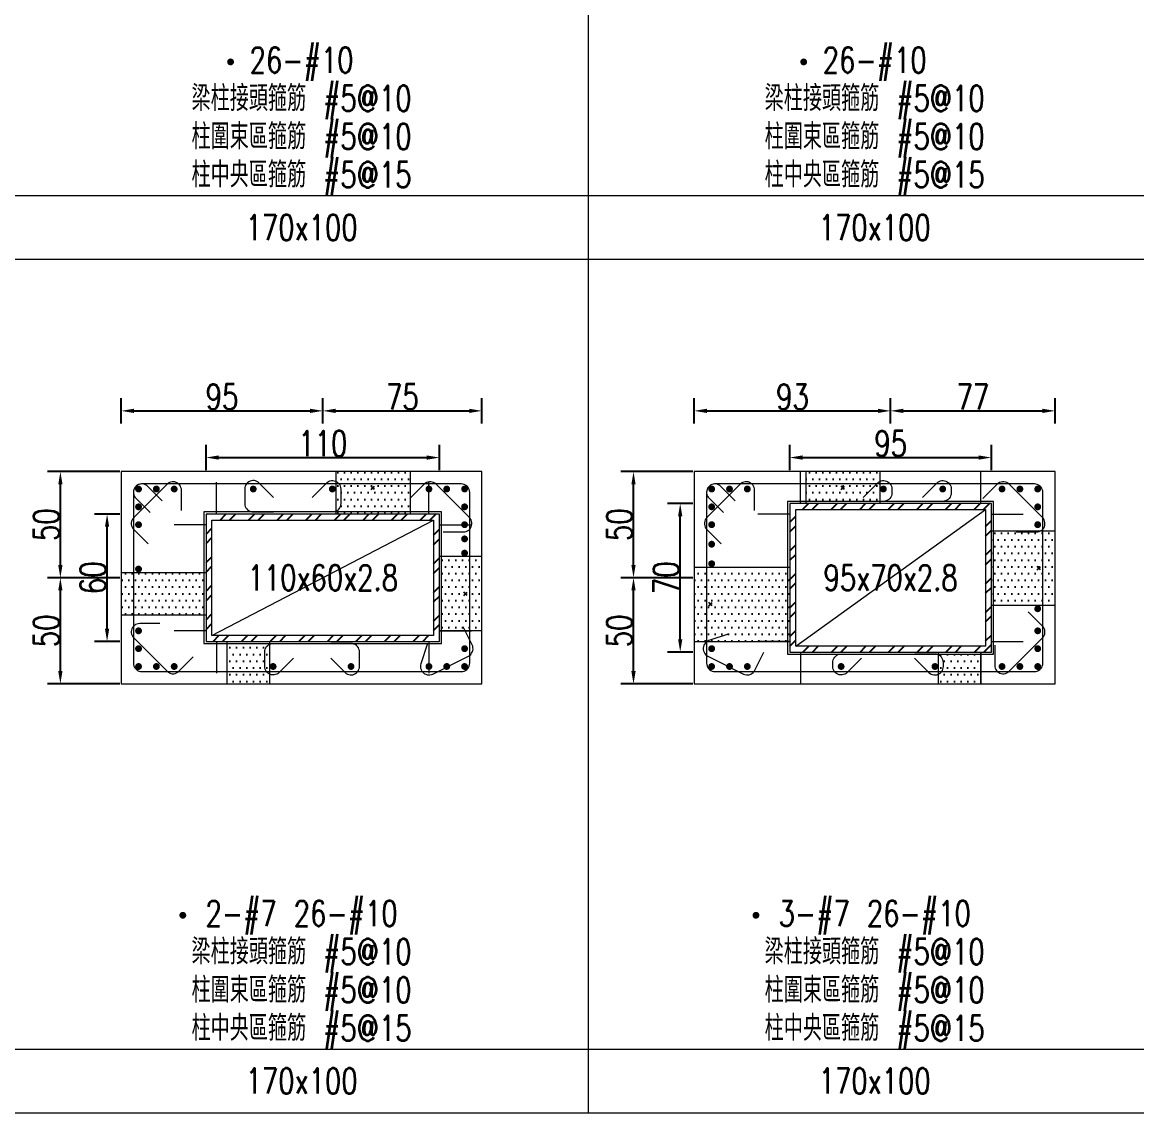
# Model space of a CAD drawing. Header units: millimetres. Extents: x 0 to 3905, y 0 to 8880.
# Drawn here: x 913 to 1438, y 0 to 514 of the extents above; entities that cross this region are included whole.
import ezdxf
from ezdxf.enums import TextEntityAlignment as Align

# ---------------------------------------------------------------- set-up
doc = ezdxf.new("R2010")
doc.units = ezdxf.units.MM
doc.layers.get('DEFPOINTS').update_dxf_attribs({"color": 3})
for name, color, linetype in [('Hatch線', 6, 'Continuous'), ('TC-鋼粱', 132, 'Continuous'), ('主筋斷面', 2, 'Continuous'), ('文字-主筋根數', 7, 'Continuous'), ('文字-剪力筋 中央區', 7, 'Continuous'), ('文字-剪力筋-BC', 7, 'Continuous'), ('文字-剪力筋-圍束區', 7, 'Continuous'), ('文字-斷面尺寸', 7, 'Continuous'), ('文字-輔助字', 7, 'Continuous'), ('柱斷面線', 4, 'Continuous'), ('標註字', 4, 'Continuous'), ('箍筋線', 1, 'Continuous'), ('網格線', 7, 'Continuous'), ('鋼柱', 11, 'Continuous')]:
    doc.layers.add(name, color=color, linetype=linetype)
doc.styles.add('note', font='txt.shx', dxfattribs={"width": 0.75, "height": 12})
doc.styles.add('txt', font='txt.shx', dxfattribs={"height": 0.2, "bigfont": 'chineset.shx'})
doc.dimstyles.new('RCAD_DIM', dxfattribs={"dimtxt": 12, "dimasz": 6, "dimexe": 6, "dimexo": 0.625, "dimtad": 1, "dimdec": 0, "dimdsep": 46, "dimtxsty": 'note', "dimcen": 2.5, "dimclrd": 256, "dimclre": 256, "dimclrt": 256, "dimadec": 0, "dimazin": 0, "dimtfac": 1, "dimtmove": 0, "dimatfit": 3, "dimfxl": 0, "dimtolj": 1, "dimarcsym": 0})

# ---------------------------------------------------------------- blocks, each defined once
blk = doc.blocks.new('*D546')
at = {"layer": 'DEFPOINTS', "color": 0}
for p in [(1110, 308.62), (1000, 302), (1110, 302)]:
    blk.add_point(p, dxfattribs=at)
at = {"layer": '標註字', "lineweight": -2}
for p, q in [((1000, 302.62), (1000, 314.62)), ((1110, 302.62), (1110, 314.62)), ((1006, 308.62), (1104, 308.62))]:
    blk.add_line(p, q, dxfattribs=at)
at = {"layer": '標註字'}
for points in [[(1006, 309.62), (1006, 307.62), (1000, 308.62)], [(1104, 307.62), (1104, 309.62), (1110, 308.62)]]:
    blk.add_solid(points, dxfattribs=at)
at = {"layer": '標註字', "insert": (1055, 315.25), "char_height": 12, "attachment_point": 5, "style": 'note'}
blk.add_mtext('\\A1;110', dxfattribs=at)
blk = doc.blocks.new('*D547')
at = {"layer": 'DEFPOINTS', "color": 0}
for p in [(953.38, 282), (960, 282), (960, 222)]:
    blk.add_point(p, dxfattribs=at)
at = {"layer": '標註字', "lineweight": -2}
for p, q in [((959.38, 282), (947.38, 282)), ((953.38, 228), (953.38, 276)), ((959.38, 222), (947.38, 222))]:
    blk.add_line(p, q, dxfattribs=at)
at = {"layer": '標註字'}
for points in [[(954.38, 276), (952.38, 276), (953.38, 282)], [(952.38, 228), (954.38, 228), (953.38, 222)]]:
    blk.add_solid(points, dxfattribs=at)
at = {"layer": '標註字', "insert": (946.75, 252), "char_height": 12, "attachment_point": 5, "rotation": 90, "style": 'note'}
blk.add_mtext('\\A1;60', dxfattribs=at)
blk = doc.blocks.new('*D548')
at = {"layer": 'DEFPOINTS', "color": 0}
for p in [(1055, 330.62), (960, 324), (1055, 324)]:
    blk.add_point(p, dxfattribs=at)
at = {"layer": '標註字', "lineweight": -2}
for p, q in [((960, 324.62), (960, 336.62)), ((1055, 324.62), (1055, 336.62)), ((966, 330.62), (1049, 330.62))]:
    blk.add_line(p, q, dxfattribs=at)
at = {"layer": '標註字'}
for points in [[(966, 331.62), (966, 329.62), (960, 330.62)], [(1049, 329.62), (1049, 331.62), (1055, 330.62)]]:
    blk.add_solid(points, dxfattribs=at)
at = {"layer": '標註字', "insert": (1007.5, 337.25), "char_height": 12, "attachment_point": 5, "style": 'note'}
blk.add_mtext('\\A1;95', dxfattribs=at)
blk = doc.blocks.new('*D549')
at = {"layer": 'DEFPOINTS', "color": 0}
for p in [(1130, 330.62), (1055, 324), (1130, 324)]:
    blk.add_point(p, dxfattribs=at)
at = {"layer": '標註字', "lineweight": -2}
for p, q in [((1055, 324.62), (1055, 336.62)), ((1130, 324.62), (1130, 336.62)), ((1061, 330.62), (1124, 330.62))]:
    blk.add_line(p, q, dxfattribs=at)
at = {"layer": '標註字'}
for points in [[(1061, 331.62), (1061, 329.62), (1055, 330.62)], [(1124, 329.62), (1124, 331.62), (1130, 330.62)]]:
    blk.add_solid(points, dxfattribs=at)
at = {"layer": '標註字', "insert": (1092.5, 337.25), "char_height": 12, "attachment_point": 5, "style": 'note'}
blk.add_mtext('\\A1;75', dxfattribs=at)
blk = doc.blocks.new('*D550')
at = {"layer": 'DEFPOINTS', "color": 0}
for p in [(931.38, 252), (960, 252), (960, 202)]:
    blk.add_point(p, dxfattribs=at)
at = {"layer": '標註字', "lineweight": -2}
for p, q in [((959.38, 252), (925.38, 252)), ((931.38, 208), (931.38, 246)), ((959.38, 202), (925.38, 202))]:
    blk.add_line(p, q, dxfattribs=at)
at = {"layer": '標註字'}
for points in [[(932.38, 246), (930.38, 246), (931.38, 252)], [(930.38, 208), (932.38, 208), (931.38, 202)]]:
    blk.add_solid(points, dxfattribs=at)
at = {"layer": '標註字', "insert": (924.75, 227), "char_height": 12, "attachment_point": 5, "rotation": 90, "style": 'note'}
blk.add_mtext('\\A1;50', dxfattribs=at)
blk = doc.blocks.new('*D551')
at = {"layer": 'DEFPOINTS', "color": 0}
for p in [(931.38, 302), (960, 302), (960, 252)]:
    blk.add_point(p, dxfattribs=at)
at = {"layer": '標註字', "lineweight": -2}
for p, q in [((959.38, 302), (925.38, 302)), ((931.38, 258), (931.38, 296)), ((959.38, 252), (925.38, 252))]:
    blk.add_line(p, q, dxfattribs=at)
at = {"layer": '標註字'}
for points in [[(932.38, 296), (930.38, 296), (931.38, 302)], [(930.38, 258), (932.38, 258), (931.38, 252)]]:
    blk.add_solid(points, dxfattribs=at)
at = {"layer": '標註字', "insert": (924.75, 277), "char_height": 12, "attachment_point": 5, "rotation": 90, "style": 'note'}
blk.add_mtext('\\A1;50', dxfattribs=at)
blk = doc.blocks.new('Circle_Filled')
at = {"const_width": 0.5}
blk.add_lwpolyline([(-0.25, 0, 1), (0.25, 0, 1)], format="xyb", close=True, dxfattribs=at)
blk = doc.blocks.new('Cross')
for p, q in [((-0.5, 0), (0.5, 0)), ((0, -0.5), (0, 0.5))]:
    blk.add_line(p, q)
blk = doc.blocks.new('*D678')
at = {"layer": 'DEFPOINTS', "color": 0}
for p in [(1370, 308.62), (1275, 302), (1370, 302)]:
    blk.add_point(p, dxfattribs=at)
at = {"layer": '標註字', "lineweight": -2}
for p, q in [((1275, 302.62), (1275, 314.62)), ((1370, 302.62), (1370, 314.62)), ((1281, 308.62), (1364, 308.62))]:
    blk.add_line(p, q, dxfattribs=at)
at = {"layer": '標註字'}
for points in [[(1281, 309.62), (1281, 307.62), (1275, 308.62)], [(1364, 307.62), (1364, 309.62), (1370, 308.62)]]:
    blk.add_solid(points, dxfattribs=at)
at = {"layer": '標註字', "insert": (1322.5, 315.25), "char_height": 12, "attachment_point": 5, "style": 'note'}
blk.add_mtext('\\A1;95', dxfattribs=at)
blk = doc.blocks.new('*D679')
at = {"layer": 'DEFPOINTS', "color": 0}
for p in [(1223.38, 287), (1230, 287), (1230, 217)]:
    blk.add_point(p, dxfattribs=at)
at = {"layer": '標註字', "lineweight": -2}
for p, q in [((1229.38, 287), (1217.38, 287)), ((1223.38, 223), (1223.38, 281)), ((1229.38, 217), (1217.38, 217))]:
    blk.add_line(p, q, dxfattribs=at)
at = {"layer": '標註字'}
for points in [[(1224.38, 281), (1222.38, 281), (1223.38, 287)], [(1222.38, 223), (1224.38, 223), (1223.38, 217)]]:
    blk.add_solid(points, dxfattribs=at)
at = {"layer": '標註字', "insert": (1216.75, 252), "char_height": 12, "attachment_point": 5, "rotation": 90, "style": 'note'}
blk.add_mtext('\\A1;70', dxfattribs=at)
blk = doc.blocks.new('*D680')
at = {"layer": 'DEFPOINTS', "color": 0}
for p in [(1322.5, 330.62), (1230, 324), (1322.5, 324)]:
    blk.add_point(p, dxfattribs=at)
at = {"layer": '標註字', "lineweight": -2}
for p, q in [((1230, 324.62), (1230, 336.62)), ((1322.5, 324.62), (1322.5, 336.62)), ((1236, 330.62), (1316.5, 330.62))]:
    blk.add_line(p, q, dxfattribs=at)
at = {"layer": '標註字'}
for points in [[(1236, 331.62), (1236, 329.62), (1230, 330.62)], [(1316.5, 329.62), (1316.5, 331.62), (1322.5, 330.62)]]:
    blk.add_solid(points, dxfattribs=at)
at = {"layer": '標註字', "insert": (1276.25, 337.25), "char_height": 12, "attachment_point": 5, "style": 'note'}
blk.add_mtext('\\A1;93', dxfattribs=at)
blk = doc.blocks.new('*D681')
at = {"layer": 'DEFPOINTS', "color": 0}
for p in [(1400, 330.62), (1322.5, 324), (1400, 324)]:
    blk.add_point(p, dxfattribs=at)
at = {"layer": '標註字', "lineweight": -2}
for p, q in [((1322.5, 324.62), (1322.5, 336.62)), ((1400, 324.62), (1400, 336.62)), ((1328.5, 330.62), (1394, 330.62))]:
    blk.add_line(p, q, dxfattribs=at)
at = {"layer": '標註字'}
for points in [[(1328.5, 331.62), (1328.5, 329.62), (1322.5, 330.62)], [(1394, 329.62), (1394, 331.62), (1400, 330.62)]]:
    blk.add_solid(points, dxfattribs=at)
at = {"layer": '標註字', "insert": (1361.25, 337.25), "char_height": 12, "attachment_point": 5, "style": 'note'}
blk.add_mtext('\\A1;77', dxfattribs=at)
blk = doc.blocks.new('*D682')
at = {"layer": 'DEFPOINTS', "color": 0}
for p in [(1201.38, 252), (1230, 252), (1230, 202)]:
    blk.add_point(p, dxfattribs=at)
at = {"layer": '標註字', "lineweight": -2}
for p, q in [((1229.38, 252), (1195.38, 252)), ((1201.38, 208), (1201.38, 246)), ((1229.38, 202), (1195.38, 202))]:
    blk.add_line(p, q, dxfattribs=at)
at = {"layer": '標註字'}
for points in [[(1202.38, 246), (1200.38, 246), (1201.38, 252)], [(1200.38, 208), (1202.38, 208), (1201.38, 202)]]:
    blk.add_solid(points, dxfattribs=at)
at = {"layer": '標註字', "insert": (1194.75, 227), "char_height": 12, "attachment_point": 5, "rotation": 90, "style": 'note'}
blk.add_mtext('\\A1;50', dxfattribs=at)
blk = doc.blocks.new('*D683')
at = {"layer": 'DEFPOINTS', "color": 0}
for p in [(1201.38, 302), (1230, 302), (1230, 252)]:
    blk.add_point(p, dxfattribs=at)
at = {"layer": '標註字', "lineweight": -2}
for p, q in [((1229.38, 302), (1195.38, 302)), ((1201.38, 258), (1201.38, 296)), ((1229.38, 252), (1195.38, 252))]:
    blk.add_line(p, q, dxfattribs=at)
at = {"layer": '標註字'}
for points in [[(1202.38, 296), (1200.38, 296), (1201.38, 302)], [(1200.38, 258), (1202.38, 258), (1201.38, 252)]]:
    blk.add_solid(points, dxfattribs=at)
at = {"layer": '標註字', "insert": (1194.75, 277), "char_height": 12, "attachment_point": 5, "rotation": 90, "style": 'note'}
blk.add_mtext('\\A1;50', dxfattribs=at)

msp = doc.modelspace()

# ---------------------------------------------------------------- hatches: boundary and pattern name
at = {"layer": 'Hatch線'}
h = msp.add_hatch(dxfattribs=at)
h.set_pattern_fill('ANSI32', color=256, style=0)
h.paths.add_polyline_path([(1275, 217), (1370, 217), (1370, 287), (1275, 287)], flags=17)
h.paths.add_polyline_path([(1277.8, 219.8), (1277.8, 284.2), (1367.2, 284.2), (1367.2, 219.8)])
h = msp.add_hatch(dxfattribs=at)
h.set_pattern_fill('ANSI32', color=256, style=0)
h.paths.add_polyline_path([(1000, 222), (1110, 222), (1110, 282), (1000, 282)], flags=17)
h.paths.add_polyline_path([(1002.8, 224.8), (1002.8, 279.2), (1107.2, 279.2), (1107.2, 224.8)])
at = {"layer": 'TC-鋼粱'}
h = msp.add_hatch(dxfattribs=at)
h.set_pattern_fill('DOTS', color=256, scale=2, style=0)
h.paths.add_polyline_path([(1096.11, 302), (1061.11, 302), (1061.11, 282), (1096.11, 282)], flags=17)
h = msp.add_hatch(dxfattribs=at)
h.set_pattern_fill('DOTS', color=256, scale=2, style=0)
h.paths.add_polyline_path([(1317.5, 302), (1282.5, 302), (1282.5, 287), (1317.5, 287)], flags=17)
h = msp.add_hatch(dxfattribs=at)
h.set_pattern_fill('DOTS', color=256, scale=2, style=0)
h.paths.add_polyline_path([(1400, 239), (1400, 274), (1370, 274), (1370, 239)], flags=17)
h = msp.add_hatch(dxfattribs=at)
h.set_pattern_fill('DOTS', color=256, scale=2, style=0)
h.paths.add_polyline_path([(1130, 227), (1130, 262), (1110, 262), (1110, 227)], flags=17)
h = msp.add_hatch(dxfattribs=at)
h.set_pattern_fill('DOTS', color=256, scale=2, style=0)
h.paths.add_polyline_path([(960, 254.5), (960, 234.5), (1000, 234.5), (1000, 254.5)], flags=17)
h = msp.add_hatch(dxfattribs=at)
h.set_pattern_fill('DOTS', color=256, scale=2, style=0)
h.paths.add_polyline_path([(1230, 257), (1230, 222), (1275, 222), (1275, 257)], flags=17)
h = msp.add_hatch(dxfattribs=at)
h.set_pattern_fill('DOTS', color=256, scale=2, style=0)
h.paths.add_polyline_path([(1010, 202), (1030, 202), (1030, 222), (1010, 222)], flags=17)
h = msp.add_hatch(dxfattribs=at)
h.set_pattern_fill('DOTS', color=256, scale=2, style=0)
h.paths.add_polyline_path([(1345, 202), (1365, 202), (1365, 217), (1345, 217)], flags=17)

# ---------------------------------------------------------------- linework, layer by layer
at = {"layer": 'DEFPOINTS', "lineweight": 5}
for points in [[(1280, 287), (1280, 302)], [(1365, 287), (1365, 302)], [(1005, 282), (1005, 297)], [(1105, 282), (1105, 297)], [(1275, 216), (1371, 216), (1371, 288), (1274, 288), (1274, 216), (1275, 216)], [(1277.8, 219.8), (1367.2, 284.2)], [(1000, 221), (1111, 221), (1111, 283), (999, 283), (999, 221), (1000, 221)], [(1002.8, 224.8), (1107.2, 279.2)], [(1275, 282), (1260, 282)], [(1370, 282), (1385, 282)], [(1000, 277), (985, 277)], [(1110, 277), (1125, 277)], [(1000, 227), (985, 227)], [(1110, 227), (1125, 227)], [(1005, 222), (1005, 207)], [(1105, 222), (1105, 207)], [(1275, 222), (1260, 222)], [(1370, 222), (1385, 222)], [(1280, 217), (1280, 202)], [(1365, 217), (1365, 202)]]:
    msp.add_lwpolyline(points, dxfattribs=at)
at = {"layer": 'TC-鋼粱', "lineweight": 5}
for points in [[(1061.11, 302), (1061.11, 282)], [(1096.11, 302), (1096.11, 282)], [(1282.5, 302), (1282.5, 287)], [(1317.5, 302), (1317.5, 287)], [(1400, 274), (1370, 274)], [(1130, 262), (1110, 262)], [(960, 254.5), (1000, 254.5)], [(1230, 257), (1275, 257)], [(1400, 239), (1370, 239)], [(960, 234.5), (1000, 234.5)], [(1130, 227), (1110, 227)], [(1010, 202), (1010, 222)], [(1030, 202), (1030, 222)], [(1230, 222), (1275, 222)], [(1345, 202), (1345, 217)], [(1365, 202), (1365, 217)]]:
    msp.add_lwpolyline(points, dxfattribs=at)
at = {"layer": '柱斷面線', "lineweight": 5}
for points in [[(960, 202), (1130, 202), (1130, 302), (960, 302), (960, 202)], [(1230, 202), (1400, 202), (1400, 302), (1230, 302), (1230, 202)]]:
    msp.add_lwpolyline(points, dxfattribs=at)
at = {"layer": '箍筋線', "lineweight": 5}
for points in [[(988.43, 283.71), (988.43, 293.25), (988.37, 293.92), (988.2, 294.56), (987.93, 295.17), (987.56, 295.73), (987.1, 296.22), (986.57, 296.62), (985.97, 296.92), (985.34, 297.13), (984.67, 297.22), (984.01, 297.2), (983.35, 297.07), (982.73, 296.83), (982.15, 296.49), (981.64, 296.06), (965.94, 280.36), (965.49, 279.83), (965.15, 279.23), (964.91, 278.58), (964.79, 277.89), (964.79, 277.2), (964.91, 276.52), (965.15, 275.87), (965.49, 275.27), (965.94, 274.74), (972.68, 267.99)], [(979.33, 288.29), (972.58, 295.04), (972.07, 295.47), (971.49, 295.81), (970.87, 296.05), (970.22, 296.18), (969.55, 296.2), (968.89, 296.11), (968.25, 295.9), (967.66, 295.6), (967.12, 295.19), (966.66, 294.71), (966.29, 294.15), (966.02, 293.54), (965.85, 292.9), (965.79, 292.23), (965.79, 211.77), (965.86, 211.08), (966.03, 210.41), (966.33, 209.78), (966.72, 209.21), (967.21, 208.72), (967.78, 208.33), (968.41, 208.03), (969.08, 207.86), (969.77, 207.79), (1120.23, 207.79), (1120.92, 207.86), (1121.59, 208.03), (1122.22, 208.33), (1122.79, 208.72), (1123.28, 209.21), (1123.67, 209.78), (1123.97, 210.41), (1124.14, 211.08), (1124.21, 211.77), (1124.21, 292.23), (1124.14, 292.92), (1123.97, 293.59), (1123.67, 294.22), (1123.28, 294.79), (1122.79, 295.28), (1122.22, 295.67), (1121.59, 295.97), (1120.92, 296.14), (1120.23, 296.21), (969.77, 296.21), (969.1, 296.15), (968.46, 295.98), (967.85, 295.71), (967.29, 295.34), (966.81, 294.88), (966.4, 294.34), (966.1, 293.75), (965.89, 293.11), (965.8, 292.45), (965.82, 291.78), (965.95, 291.13), (966.19, 290.51), (966.53, 289.93), (966.96, 289.42), (973.71, 282.67)], [(1031.8, 289.86), (1025.06, 296.61), (1024.55, 297.04), (1023.97, 297.38), (1023.35, 297.62), (1022.69, 297.75), (1022.02, 297.77), (1021.36, 297.68), (1020.73, 297.47), (1020.13, 297.17), (1019.6, 296.76), (1019.14, 296.28), (1018.77, 295.72), (1018.5, 295.11), (1018.33, 294.47), (1018.27, 293.8), (1018.27, 286.96), (1018.33, 286.26), (1018.51, 285.6), (1018.81, 284.97), (1019.2, 284.4), (1019.69, 283.91), (1020.26, 283.51), (1020.89, 283.22), (1021.56, 283.04), (1022.25, 282.98), (1031.79, 282.98)], [(1049.94, 289.86), (1056.68, 296.61), (1057.2, 297.04), (1057.77, 297.38), (1058.39, 297.62), (1059.05, 297.75), (1059.72, 297.77), (1060.38, 297.68), (1061.02, 297.47), (1061.61, 297.17), (1062.14, 296.76), (1062.6, 296.28), (1062.97, 295.72), (1063.25, 295.11), (1063.41, 294.47), (1063.47, 293.8), (1063.47, 286.96), (1063.41, 286.26), (1063.23, 285.6), (1062.94, 284.97), (1062.54, 284.4), (1062.05, 283.91), (1061.48, 283.51), (1060.85, 283.22), (1060.19, 283.04), (1059.5, 282.98), (1049.96, 282.98)], [(1111.71, 273.57), (1121.25, 273.57), (1121.92, 273.63), (1122.56, 273.8), (1123.17, 274.07), (1123.73, 274.44), (1124.22, 274.9), (1124.62, 275.43), (1124.92, 276.03), (1125.13, 276.66), (1125.22, 277.33), (1125.2, 277.99), (1125.07, 278.65), (1124.83, 279.27), (1124.49, 279.85), (1124.06, 280.36), (1108.36, 296.06), (1107.83, 296.51), (1107.23, 296.85), (1106.58, 297.09), (1105.89, 297.21), (1105.2, 297.21), (1104.52, 297.09), (1103.87, 296.85), (1103.27, 296.51), (1102.74, 296.06), (1095.99, 289.32)], [(1258.43, 283.71), (1258.43, 293.25), (1258.37, 293.92), (1258.2, 294.56), (1257.93, 295.17), (1257.56, 295.73), (1257.1, 296.22), (1256.57, 296.62), (1255.97, 296.92), (1255.34, 297.13), (1254.67, 297.22), (1254.01, 297.2), (1253.35, 297.07), (1252.73, 296.83), (1252.15, 296.49), (1251.64, 296.06), (1235.94, 280.36), (1235.49, 279.83), (1235.15, 279.23), (1234.91, 278.58), (1234.79, 277.89), (1234.79, 277.2), (1234.91, 276.52), (1235.15, 275.87), (1235.49, 275.27), (1235.94, 274.74), (1242.68, 267.99)], [(1249.33, 288.29), (1242.58, 295.04), (1242.07, 295.47), (1241.49, 295.81), (1240.87, 296.05), (1240.22, 296.18), (1239.55, 296.2), (1238.89, 296.11), (1238.25, 295.9), (1237.66, 295.6), (1237.12, 295.19), (1236.66, 294.71), (1236.29, 294.15), (1236.02, 293.54), (1235.85, 292.9), (1235.79, 292.23), (1235.79, 211.77), (1235.86, 211.08), (1236.03, 210.41), (1236.33, 209.78), (1236.72, 209.21), (1237.21, 208.72), (1237.78, 208.33), (1238.41, 208.03), (1239.08, 207.86), (1239.77, 207.79), (1390.23, 207.79), (1390.92, 207.86), (1391.59, 208.03), (1392.22, 208.33), (1392.79, 208.72), (1393.28, 209.21), (1393.67, 209.78), (1393.97, 210.41), (1394.14, 211.08), (1394.21, 211.77), (1394.21, 292.23), (1394.14, 292.92), (1393.97, 293.59), (1393.67, 294.22), (1393.28, 294.79), (1392.79, 295.28), (1392.22, 295.67), (1391.59, 295.97), (1390.92, 296.14), (1390.23, 296.21), (1239.77, 296.21), (1239.1, 296.15), (1238.46, 295.98), (1237.85, 295.71), (1237.29, 295.34), (1236.81, 294.88), (1236.4, 294.34), (1236.1, 293.75), (1235.89, 293.11), (1235.8, 292.45), (1235.82, 291.78), (1235.95, 291.13), (1236.19, 290.51), (1236.53, 289.93), (1236.96, 289.42), (1243.71, 282.67)], [(1309.55, 289.86), (1316.3, 296.61), (1316.81, 297.04), (1317.38, 297.38), (1318.01, 297.62), (1318.66, 297.75), (1319.33, 297.77), (1319.99, 297.68), (1320.63, 297.47), (1321.22, 297.17), (1321.76, 296.77), (1322.22, 296.28), (1322.59, 295.72), (1322.86, 295.11), (1323.03, 294.47), (1323.08, 293.8), (1323.08, 291.96), (1323.02, 291.27), (1322.85, 290.6), (1322.55, 289.97), (1322.15, 289.4), (1321.67, 288.91), (1321.1, 288.51), (1320.47, 288.22), (1319.8, 288.04), (1319.11, 287.98), (1309.57, 287.98)], [(1337.5, 289.86), (1344.24, 296.61), (1344.75, 297.04), (1345.33, 297.38), (1345.95, 297.62), (1346.61, 297.75), (1347.28, 297.77), (1347.94, 297.68), (1348.58, 297.47), (1349.17, 297.17), (1349.7, 296.77), (1350.16, 296.28), (1350.53, 295.72), (1350.81, 295.11), (1350.97, 294.47), (1351.03, 293.8), (1351.03, 291.96), (1350.97, 291.27), (1350.79, 290.6), (1350.5, 289.97), (1350.1, 289.4), (1349.61, 288.91), (1349.04, 288.51), (1348.41, 288.22), (1347.75, 288.04), (1347.06, 287.98), (1337.52, 287.98)], [(1381.71, 273.57), (1391.25, 273.57), (1391.92, 273.63), (1392.56, 273.8), (1393.17, 274.07), (1393.73, 274.44), (1394.22, 274.9), (1394.62, 275.43), (1394.92, 276.03), (1395.13, 276.66), (1395.22, 277.33), (1395.2, 277.99), (1395.07, 278.65), (1394.83, 279.27), (1394.49, 279.85), (1394.06, 280.36), (1378.36, 296.06), (1377.83, 296.51), (1377.23, 296.85), (1376.58, 297.09), (1375.89, 297.21), (1375.2, 297.21), (1374.52, 297.09), (1373.87, 296.85), (1373.27, 296.51), (1372.74, 296.06), (1365.99, 289.32)], [(1371.57, 220.29), (1371.57, 210.75), (1371.63, 210.08), (1371.8, 209.44), (1372.07, 208.83), (1372.44, 208.27), (1372.9, 207.78), (1373.43, 207.38), (1374.03, 207.08), (1374.66, 206.87), (1375.33, 206.78), (1375.99, 206.8), (1376.65, 206.93), (1377.27, 207.17), (1377.85, 207.51), (1378.36, 207.94), (1394.06, 223.64), (1394.51, 224.17), (1394.85, 224.77), (1395.09, 225.42), (1395.21, 226.11), (1395.21, 226.8), (1395.09, 227.48), (1394.85, 228.13), (1394.51, 228.73), (1394.06, 229.26), (1387.32, 236.01)], [(978.29, 230.43), (968.75, 230.43), (968.08, 230.37), (967.44, 230.2), (966.83, 229.93), (966.27, 229.56), (965.78, 229.1), (965.38, 228.57), (965.08, 227.97), (964.87, 227.34), (964.78, 226.67), (964.8, 226.01), (964.93, 225.35), (965.17, 224.73), (965.51, 224.15), (965.94, 223.64), (981.64, 207.94), (982.17, 207.49), (982.77, 207.15), (983.42, 206.91), (984.11, 206.79), (984.8, 206.79), (985.48, 206.91), (986.13, 207.15), (986.73, 207.49), (987.26, 207.94), (994.01, 214.68)], [(1104.25, 220.51), (1101.23, 211.46), (1101.07, 210.81), (1101.03, 210.14), (1101.09, 209.48), (1101.27, 208.83), (1101.55, 208.23), (1101.93, 207.68), (1102.4, 207.2), (1102.94, 206.8), (1103.53, 206.51), (1104.17, 206.31), (1104.84, 206.23), (1105.5, 206.26), (1106.16, 206.4), (1106.78, 206.64), (1123.58, 215.04), (1124.17, 215.41), (1124.69, 215.87), (1125.12, 216.41), (1125.45, 217.02), (1125.67, 217.68), (1125.77, 218.36), (1125.75, 219.05), (1125.61, 219.73), (1125.36, 220.38), (1121.09, 228.91)], [(1041.17, 214.14), (1034.42, 207.39), (1033.91, 206.96), (1033.33, 206.62), (1032.71, 206.38), (1032.06, 206.25), (1031.39, 206.23), (1030.73, 206.32), (1030.09, 206.53), (1029.5, 206.83), (1028.96, 207.24), (1028.5, 207.72), (1028.13, 208.28), (1027.86, 208.89), (1027.69, 209.53), (1027.63, 210.2), (1027.63, 217.04), (1027.7, 217.74), (1027.87, 218.4), (1028.17, 219.03), (1028.56, 219.6), (1029.05, 220.09), (1029.62, 220.49), (1030.25, 220.78), (1030.92, 220.96), (1031.61, 221.02), (1041.15, 221.02)], [(1058.75, 214.14), (1065.49, 207.39), (1066, 206.96), (1066.58, 206.62), (1067.2, 206.38), (1067.86, 206.25), (1068.53, 206.23), (1069.19, 206.32), (1069.83, 206.53), (1070.42, 206.83), (1070.95, 207.24), (1071.41, 207.72), (1071.78, 208.28), (1072.06, 208.89), (1072.22, 209.53), (1072.28, 210.2), (1072.28, 217.04), (1072.22, 217.74), (1072.04, 218.4), (1071.75, 219.03), (1071.35, 219.6), (1070.86, 220.09), (1070.29, 220.49), (1069.66, 220.78), (1069, 220.96), (1068.3, 221.02), (1058.77, 221.02)], [(1245.99, 225.39), (1236.94, 222.37), (1236.33, 222.11), (1235.77, 221.74), (1235.28, 221.29), (1234.87, 220.76), (1234.55, 220.18), (1234.34, 219.54), (1234.24, 218.88), (1234.24, 218.21), (1234.36, 217.56), (1234.59, 216.93), (1234.92, 216.35), (1235.35, 215.83), (1235.85, 215.39), (1236.42, 215.04), (1253.22, 206.64), (1253.87, 206.39), (1254.55, 206.25), (1255.24, 206.23), (1255.92, 206.33), (1256.58, 206.55), (1257.19, 206.88), (1257.73, 207.31), (1258.19, 207.83), (1258.56, 208.42), (1262.82, 216.96)], [(1308.75, 214.14), (1302.01, 207.39), (1301.5, 206.96), (1300.92, 206.62), (1300.3, 206.38), (1299.64, 206.25), (1298.97, 206.23), (1298.31, 206.32), (1297.67, 206.53), (1297.08, 206.83), (1296.55, 207.23), (1296.09, 207.72), (1295.72, 208.28), (1295.44, 208.89), (1295.28, 209.53), (1295.22, 210.2), (1295.22, 212.04), (1295.28, 212.73), (1295.46, 213.4), (1295.75, 214.03), (1296.15, 214.6), (1296.64, 215.09), (1297.21, 215.49), (1297.84, 215.78), (1298.5, 215.96), (1299.19, 216.02), (1308.73, 216.02)], [(1333.83, 214.14), (1340.58, 207.39), (1341.09, 206.96), (1341.66, 206.62), (1342.29, 206.38), (1342.94, 206.25), (1343.61, 206.23), (1344.27, 206.32), (1344.91, 206.53), (1345.5, 206.83), (1346.04, 207.23), (1346.5, 207.72), (1346.87, 208.28), (1347.14, 208.89), (1347.31, 209.53), (1347.36, 210.2), (1347.36, 212.04), (1347.3, 212.73), (1347.13, 213.4), (1346.83, 214.03), (1346.43, 214.6), (1345.95, 215.09), (1345.38, 215.49), (1344.75, 215.78), (1344.08, 215.96), (1343.39, 216.02), (1333.85, 216.02)]]:
    msp.add_lwpolyline(points, dxfattribs=at)
at = {"layer": '網格線', "lineweight": 5}
for points in [[(1180, 804), (1180, 432)], [(910, 432), (1180, 432)], [(1180, 432), (1450, 432)], [(1180, 432), (1180, 402)], [(910, 402), (1180, 402)], [(1180, 402), (1450, 402)], [(1180, 402), (1180, 30)], [(910, 30), (1180, 30)], [(1180, 30), (1450, 30)], [(1180, 30), (1180, 0)], [(910, 0), (1180, 0)], [(1180, 0), (1450, 0)]]:
    msp.add_lwpolyline(points, dxfattribs=at)
at = {"layer": '鋼柱', "lineweight": 5}
for points in [[(1275, 217), (1370, 217), (1370, 287), (1275, 287), (1275, 217)], [(1277.8, 219.8), (1277.8, 284.2), (1367.2, 284.2), (1367.2, 219.8), (1277.8, 219.8)], [(1000, 222), (1110, 222), (1110, 282), (1000, 282), (1000, 222)], [(1002.8, 224.8), (1002.8, 279.2), (1107.2, 279.2), (1107.2, 224.8), (1002.8, 224.8)]]:
    msp.add_lwpolyline(points, dxfattribs=at)

# ---------------------------------------------------------------- block references
at = {"layer": '主筋斷面', "lineweight": 5, "xscale": 3.220000028610229, "yscale": 3.220000028610229}
for p in [(1011.56, 495), (1281.56, 495), (968.2, 293.8), (976.6, 293.8), (985, 293.8), (1022.25, 293.8), (1059.5, 293.8), (1105, 293.8), (1113.4, 293.8), (1121.8, 293.8), (1238.2, 293.8), (1246.6, 293.8), (1255, 293.8), (1319.11, 293.8), (1347.05, 293.8), (1375, 293.8), (1383.4, 293.8), (1391.8, 293.8), (968.2, 285.4), (1121.8, 285.4), (1238.2, 285.4), (1391.8, 285.4), (968.2, 277), (1121.8, 277), (1238.2, 277), (1391.8, 277), (1121.8, 270.31), (1238.2, 267.81), (1121.8, 263.61), (968.2, 256.11), (1238.2, 258.61), (1391.8, 237.39), (968.2, 227), (1391.8, 227), (968.2, 218.6), (1121.8, 218.6), (1238.2, 218.6), (1391.8, 218.6), (968.2, 210.2), (976.6, 210.2), (985, 210.2), (1031.61, 210.2), (1068.3, 210.2), (1105, 210.2), (1113.4, 210.2), (1121.8, 210.2), (1238.2, 210.2), (1246.6, 210.2), (1255, 210.2), (1299.19, 210.2), (1343.39, 210.2), (1375, 210.2), (1383.4, 210.2), (1391.8, 210.2), (989.06, 93), (1259.06, 93)]:
    msp.add_blockref('Circle_Filled', p, dxfattribs=at)
at = {"layer": '主筋斷面', "lineweight": 5, "xscale": 2.220000028610229, "yscale": 2.220000028610229, "rotation": 45.00000125223908}
for p in [(1078.61, 294.3), (1300, 294.3), (1392.3, 256.5), (1122.3, 244.5), (1237.7, 239.5)]:
    msp.add_blockref('Cross', p, dxfattribs=at)

# ---------------------------------------------------------------- texts
at = {"layer": '文字-主筋根數', "style": 'txt', "width": 0.75}
for s, p in [('26-#10', (1045, 495)), ('26-#10', (1315, 495)), ('2-#7 26-#10', (1045, 93)), ('3-#7 26-#10', (1315, 93))]:
    msp.add_text(s, height=12, dxfattribs=at).set_placement(p, align=Align.MIDDLE)
at = {"layer": '文字-剪力筋 中央區', "style": 'txt', "width": 0.75}
for p in [(1045, 441), (1315, 441), (1045, 39), (1315, 39)]:
    msp.add_text('柱中央區箍筋 #5@15', height=12, dxfattribs=at).set_placement(p, align=Align.MIDDLE)
at = {"layer": '文字-剪力筋-BC', "style": 'txt', "width": 0.75}
for p in [(1045, 477), (1315, 477), (1045, 75), (1315, 75)]:
    msp.add_text('梁柱接頭箍筋 #5@10', height=12, dxfattribs=at).set_placement(p, align=Align.MIDDLE)
at = {"layer": '文字-剪力筋-圍束區', "style": 'txt', "width": 0.75}
for p in [(1045, 459), (1315, 459), (1045, 57), (1315, 57)]:
    msp.add_text('柱圍束區箍筋 #5@10', height=12, dxfattribs=at).set_placement(p, align=Align.MIDDLE)
at = {"layer": '文字-斷面尺寸', "style": 'txt', "width": 0.75}
for p in [(1045, 417), (1315, 417), (1045, 15), (1315, 15)]:
    msp.add_text('170x100', height=12, dxfattribs=at).set_placement(p, align=Align.MIDDLE)
at = {"layer": '文字-輔助字', "style": 'txt', "width": 0.75}
for s, p in [('110x60x2.8', (1055, 252)), ('95x70x2.8', (1322.5, 252))]:
    msp.add_text(s, height=12, dxfattribs=at).set_placement(p, align=Align.MIDDLE)

# ---------------------------------------------------------------- dimensions: what is measured, and where the dimension line sits
at = {"layer": '標註字'}
for base, p1, p2, picture, middle in [((1055, 330.62), (960, 324), (1055, 324), '*D548', (1007.5, 337.25)), ((1130, 330.62), (1055, 324), (1130, 324), '*D549', (1092.5, 337.25)), ((1322.50001, 330.625), (1230, 324), (1322.50001, 324), '*D680', (1276.25, 337.25)), ((1400, 330.625), (1322.50001, 324), (1400, 324), '*D681', (1361.25, 337.25)), ((1110, 308.62), (1000, 302), (1110, 302), '*D546', (1055, 315.25)), ((1370, 308.62), (1275, 302), (1370, 302), '*D678', (1322.5, 315.25))]:
    dim = msp.add_linear_dim(base=base, p1=p1, p2=p2, dimstyle='RCAD_DIM', dxfattribs=at)
    dim.commit()
    dim.dimension.update_dxf_attribs({"geometry": picture, "text_midpoint": middle})
for base, p1, p2, picture, middle in [((931.38, 302), (960, 252), (960, 302), '*D551', (924.75, 277)), ((1201.38, 302), (1230, 252), (1230, 302), '*D683', (1194.75, 277)), ((1223.38, 287), (1230, 217), (1230, 287), '*D679', (1216.75, 252)), ((953.38, 282), (960, 222), (960, 282), '*D547', (946.75, 252)), ((931.38, 252), (960, 202), (960, 252), '*D550', (924.75, 227)), ((1201.38, 252), (1230, 202), (1230, 252), '*D682', (1194.75, 227))]:
    dim = msp.add_linear_dim(base=base, p1=p1, p2=p2, angle=90, dimstyle='RCAD_DIM', dxfattribs=at)
    dim.commit()
    dim.dimension.update_dxf_attribs({"geometry": picture, "text_midpoint": middle})

doc.saveas('drawing.dxf')
